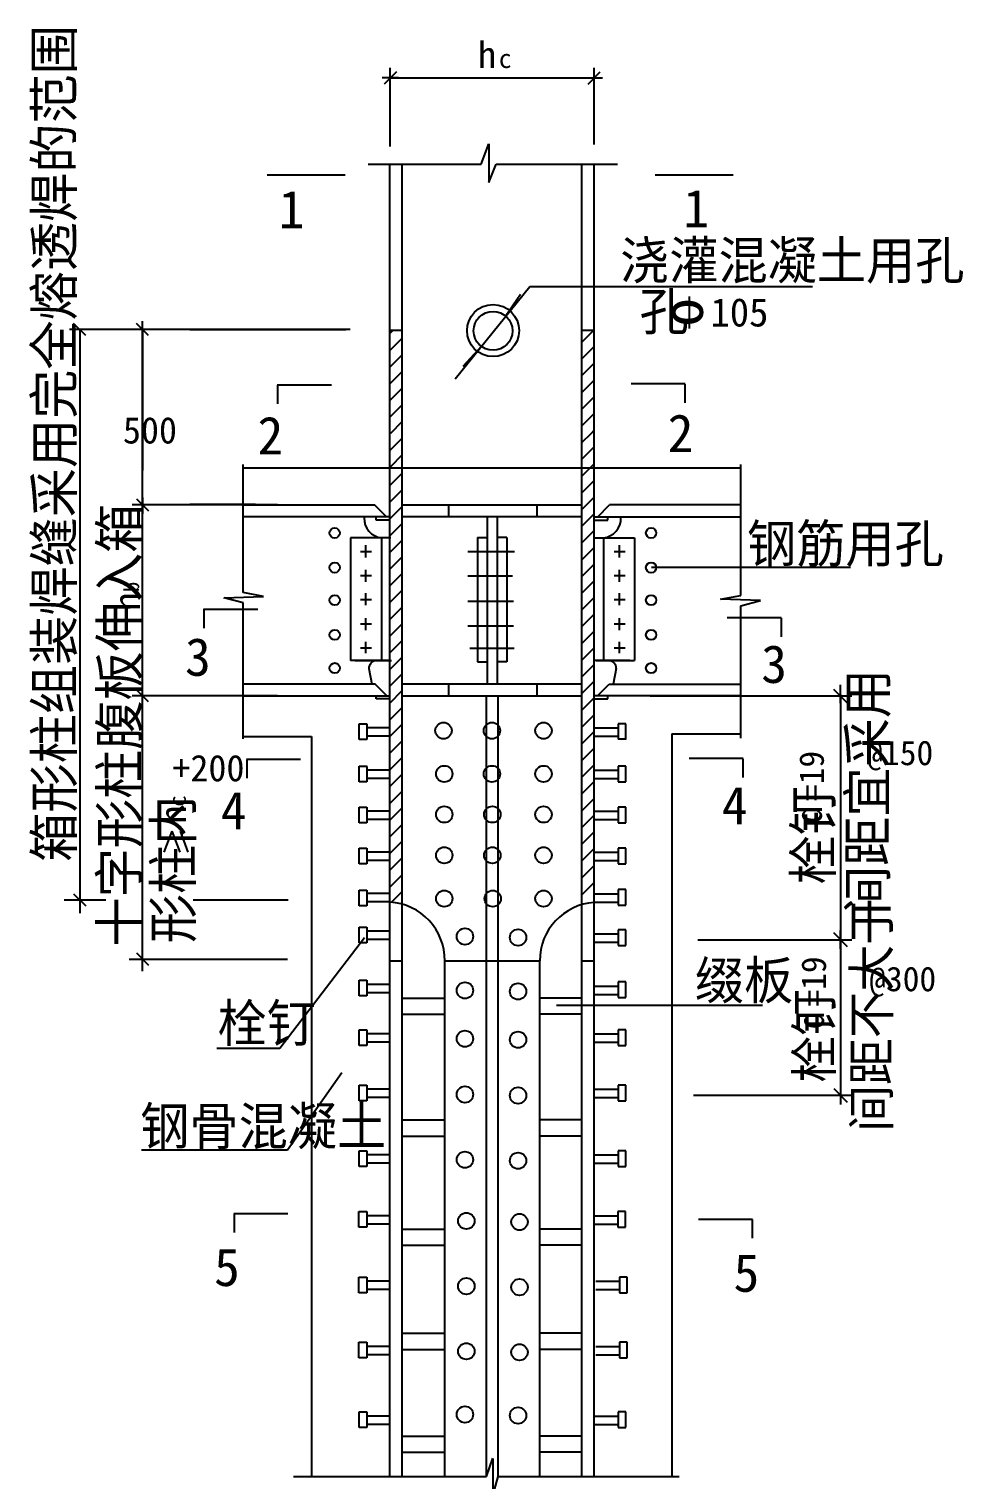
# Model space of a CAD drawing. Header units: metres. Extents: x 1590 to 8251, y 7550 to 15069.
# Drawn here: x 1597 to 4065, y 10629 to 14462 of the extents above; entities that cross this region are included whole.
import ezdxf

# ---------------------------------------------------------------- set-up
doc = ezdxf.new("R2010")
doc.units = ezdxf.units.M
for name, color, linetype in [('FRAMING', 2, 'Continuous'), ('HIDDEN', 3, 'Continuous'), ('Z', 4, 'Continuous')]:
    doc.layers.add(name, color=color, linetype=linetype)

# ---------------------------------------------------------------- blocks, each defined once
blk = doc.blocks.new('CC')
blk.add_line((-24.24, 0), (24.24, 0))
at = {"layer": 'FRAMING', "color": 6}
blk.add_line((-17.83, -17.83), (17.83, 17.83), dxfattribs=at)

msp = doc.modelspace()

# ---------------------------------------------------------------- linework, layer by layer
for p, q in [((2551.98, 14151.18), (2551.98, 14359.34)), ((3090.54, 14156.4), (3090.54, 14359.34)), ((2552.88, 14332.34), (3089.64, 14332.34)), ((2791.79, 14104.74), (2812.6, 14158.62)), ((2812.6, 14158.62), (2812.6, 14055.97)), ((2493.46, 14104.74), (2791.79, 14104.74)), ((2812.6, 14055.97), (2832.02, 14104.74)), ((2832.02, 14104.74), (3152.01, 14104.74)), ((2723.28, 13537.39), (2920.32, 13781.54)), ((2920.32, 13781.54), (3667.55, 13781.54)), ((1897.11, 13646), (1897.11, 13689.64)), ((2440.57, 13667.82), (1704.5, 13667.82)), ((1731.5, 13666.92), (1731.5, 12126.26)), ((2445.78, 13667.82), (1870.11, 13667.82)), ((1897.11, 11973.05), (1897.11, 13666.92)), ((1897.11, 13666.92), (1897.11, 13295.48)), ((2434.52, 13667.36), (2022.63, 13667.36)), ((2550.7, 13657.16), (2559.56, 13666.02)), ((2550.7, 13612.97), (2583.28, 13645.55)), ((2550.72, 13666.02), (2583.28, 13666.02)), ((3058.41, 13634.54), (3090.99, 13667.12)), ((3058.69, 13666.02), (3090.19, 13666.02)), ((3058.41, 13590.35), (3090.99, 13622.93)), ((2550.7, 13568.77), (2583.28, 13601.36)), ((3058.41, 13546.15), (3090.99, 13578.73)), ((2550.7, 13524.58), (2583.28, 13557.16)), ((3058.41, 13501.96), (3090.99, 13534.54)), ((2550.7, 13480.39), (2583.28, 13512.97)), ((3058.41, 13457.76), (3090.99, 13490.35)), ((2550.7, 13436.19), (2583.28, 13468.77)), ((2553.03, 13394.32), (2583.28, 13424.58)), ((3058.41, 13413.57), (3090.99, 13446.15)), ((2550.7, 13348.43), (2583.28, 13381.01)), ((3058.41, 13369.38), (3083.36, 13394.32)), ((3083.36, 13394.32), (3090.99, 13401.96)), ((2553.03, 13306.56), (2583.28, 13336.82)), ((3058.41, 13325.18), (3090.99, 13357.76)), ((2163.13, 12973.38), (2163.13, 13311.86)), ((2163.13, 13302.54), (3476.91, 13302.54)), ((2550.7, 13300.21), (2553.03, 13302.54)), ((3058.41, 13280.99), (3090.99, 13313.57)), ((3478.51, 12965.82), (3478.51, 13311.86)), ((2550.7, 13256.02), (2583.28, 13288.6)), ((3058.41, 13236.79), (3090.99, 13269.37)), ((1897.11, 13224.62), (1897.11, 13180.98)), ((2550.7, 13211.83), (2583.28, 13244.41)), ((3058.41, 13192.6), (3090.99, 13225.18)), ((2253.76, 13205.05), (1870.11, 13205.05)), ((2195.8, 13205.48), (2022.63, 13205.48)), ((2163.13, 13204.92), (2510.15, 13204.92)), ((2542.36, 13172.73), (2510.15, 13204.92)), ((2510.21, 13204.86), (2510.21, 13204.86)), ((2550.7, 13167.63), (2583.28, 13200.21)), ((3099.28, 13172.73), (3131.49, 13204.92)), ((3131.43, 13204.86), (3131.43, 13204.86)), ((3478.51, 13204.92), (3131.49, 13204.92)), ((2550.7, 13172.9), (2163.13, 13172.9)), ((2514.68, 13164.7), (2514.68, 13172.73)), ((2550.7, 13164.7), (2514.68, 13164.7)), ((2550.7, 13123.44), (2583.28, 13156.02)), ((3058.41, 13148.4), (3090.99, 13180.99)), ((3090.99, 13172.9), (3478.51, 13172.9)), ((3090.99, 13164.7), (3126.96, 13164.7)), ((3126.96, 13164.7), (3126.96, 13172.73)), ((2553.2, 13117.82), (2446.67, 13117.82)), ((2446.67, 13117.82), (2446.67, 12793.56)), ((2550.7, 13079.24), (2583.28, 13111.83)), ((3058.41, 13104.21), (3090.99, 13136.79)), ((3090.99, 13117.82), (3197.53, 13117.82)), ((3197.53, 13117.82), (3197.53, 12793.56)), ((3058.41, 13060.02), (3090.99, 13092.6)), ((2550.7, 13035.05), (2583.28, 13067.63)), ((3058.41, 13015.82), (3090.99, 13048.4)), ((3241.86, 13040.23), (3768.16, 13040.23)), ((2550.7, 12990.86), (2583.28, 13023.44)), ((3058.41, 12971.63), (3090.99, 13004.21)), ((2111.73, 12959.67), (2217.18, 12963.1)), ((2163.13, 12945.95), (2111.73, 12959.67)), ((2217.18, 12963.1), (2163.13, 12973.38)), ((2550.7, 12946.66), (2583.28, 12979.24)), ((3058.41, 12927.43), (3090.99, 12960.02)), ((3424.46, 12955.53), (3478.51, 12965.82)), ((3529.91, 12952.1), (3424.46, 12955.53)), ((2163.13, 12587.03), (2163.13, 12945.95)), ((2550.7, 12902.47), (2583.28, 12935.05)), ((3058.41, 12883.24), (3090.99, 12915.82)), ((3478.51, 12938.39), (3529.91, 12952.1)), ((3478.51, 12589.01), (3478.51, 12938.39)), ((2550.7, 12858.27), (2583.28, 12890.86)), ((2550.7, 12814.08), (2583.28, 12846.66)), ((3058.41, 12839.05), (3090.99, 12871.63)), ((2550.7, 12769.88), (2583.28, 12802.47)), ((3058.41, 12794.85), (3090.99, 12827.43)), ((2547.93, 12793.56), (2446.67, 12793.56)), ((2459.04, 12793.56), (2554.72, 12793.56)), ((2495.1, 12772.66), (2503.03, 12730.94)), ((3058.41, 12750.66), (3090.99, 12783.24)), ((3185.15, 12793.56), (3089.47, 12793.56)), ((3096.27, 12793.56), (3197.53, 12793.56)), ((3149.09, 12772.66), (3141.17, 12730.94)), ((2511.67, 12730.94), (2163.13, 12730.94)), ((2542.43, 12700.2), (2511.67, 12730.94)), ((2550.7, 12725.69), (2583.28, 12758.27)), ((3058.41, 12706.46), (3090.99, 12739.04)), ((3099.21, 12700.2), (3129.97, 12730.94)), ((3129.97, 12730.94), (3478.51, 12730.94)), ((3741.32, 12681.03), (3741.32, 12729.52)), ((2253.76, 12700.04), (1870.11, 12700.04)), ((2163.13, 12700.04), (2550.7, 12700.04)), ((2514.59, 12692.12), (2514.59, 12700.16)), ((2550.7, 12692.12), (2514.59, 12692.12)), ((2550.7, 12681.5), (2583.28, 12714.08)), ((3058.41, 12662.27), (3090.99, 12694.85)), ((3478.51, 12700.04), (3090.99, 12700.04)), ((3092.79, 12692.12), (3127.05, 12692.12)), ((3127.05, 12692.12), (3127.05, 12700.16)), ((3238.56, 12700.15), (3771.32, 12700.15)), ((3741.32, 12704.28), (3741.32, 12057.39)), ((2550.7, 12637.3), (2583.28, 12669.88)), ((3058.41, 12618.07), (3090.99, 12650.66)), ((2550.7, 12593.11), (2583.28, 12625.69)), ((2163.13, 12592.66), (2343.93, 12592.66)), ((2343.93, 12592.66), (2343.93, 10638.76)), ((2550.7, 12548.91), (2583.28, 12581.5)), ((3058.41, 12573.88), (3090.99, 12606.46)), ((3296.26, 12600.11), (3476.76, 12600.11)), ((3296.26, 12600.11), (3296.26, 10638.76)), ((2550.7, 12504.72), (2583.28, 12537.3)), ((3058.41, 12529.69), (3090.99, 12562.27)), ((3058.41, 12485.49), (3090.99, 12518.07)), ((2550.7, 12460.53), (2583.28, 12493.11)), ((3058.41, 12441.3), (3090.99, 12473.88)), ((2550.7, 12416.33), (2583.28, 12448.91)), ((3058.41, 12397.1), (3090.99, 12429.69)), ((2550.7, 12372.14), (2583.28, 12404.72)), ((3058.41, 12352.91), (3090.99, 12385.49)), ((1974.58, 12343.17), (1953.9, 12287.32)), ((1974.68, 12343.17), (1995.37, 12287.32)), ((1996.61, 12343.17), (2017.3, 12287.32)), ((2550.7, 12327.94), (2583.28, 12360.52)), ((3058.41, 12308.72), (3090.99, 12341.3)), ((2550.7, 12283.75), (2583.28, 12316.33)), ((2550.7, 12239.55), (2583.28, 12272.14)), ((3058.41, 12264.52), (3090.99, 12297.1)), ((2550.7, 12195.36), (2583.28, 12227.94)), ((3058.41, 12219.43), (3090.99, 12252.01)), ((3058.41, 12175.24), (3090.99, 12207.82)), ((1800.53, 12161.08), (1690.12, 12161.08)), ((2282.14, 12161.08), (2031, 12161.08)), ((2554.67, 12155.13), (2583.28, 12183.75)), ((2483.72, 12061.48), (2260.2, 11769.3)), ((3364.56, 12056.39), (3771.32, 12056.39)), ((3741.32, 12055.39), (3741.32, 11646.42)), ((2274.68, 12003.65), (1861.91, 12003.65)), ((2279.9, 12003.65), (1870.11, 12003.65)), ((2991.04, 11883.33), (3535.33, 11883.33)), ((2260.2, 11769.3), (2093.22, 11769.3)), ((2280.38, 11501.5), (2424.23, 11705.94)), ((3353.44, 11645.42), (3771.32, 11645.42)), ((1894.69, 11501.5), (2280.38, 11501.5)), ((2806.51, 10638.76), (2822.6, 10686.96)), ((2822.6, 10686.1), (2822.63, 10587.21)), ((2295.99, 10638.76), (2806.51, 10638.76)), ((2822.63, 10587.21), (2836.67, 10638.76)), ((2836.67, 10638.76), (3315.28, 10638.76))]:
    msp.add_line(p, q)
for points in [[(2895.71, 13760.14), (2857.01, 13704.53)], [(2744.88, 13571.46), (2793.5, 13625.08)]]:
    msp.add_lwpolyline(points)
for centre in [(2404.93, 13130.52), (3241.09, 13130.52), (2404.93, 13039.09), (3241.09, 13039.09), (2404.93, 12953.02), (3241.09, 12953.02), (2404.93, 12861.56), (3241.09, 12861.56), (2404.93, 12773.73), (3241.09, 12773.73)]:
    msp.add_circle(centre, 13.54)
for centre, radius, start, end in [((2534.06, 13168.66), 51.15, 177.47, 263.97), ((3110.13, 13168.66), 51.15, 276.03, 2.53), ((2516.42, 12772.28), 21.32, 96.83, 179.25), ((3127.77, 12772.28), 21.32, 0.75, 83.17)]:
    msp.add_arc(centre, radius, start, end)
at = {"layer": 'FRAMING'}
for p, q in [((2550.7, 10638.76), (2550.7, 14104.74)), ((3090.99, 10638.76), (3090.99, 14104.74)), ((2226.67, 14076.92), (2432.24, 14076.92)), ((3252.1, 14076.09), (3457.67, 14076.09)), ((1746.99, 13651.77), (1714.89, 13683.87)), ((1913.17, 13651.77), (1881.06, 13683.87)), ((2253.15, 13521.53), (2396.12, 13521.53)), ((2254.07, 13520.91), (2254.07, 13471.56)), ((3331.35, 13524.23), (3188.38, 13524.23)), ((3330.43, 13523.6), (3330.43, 13474.25)), ((1881.06, 13221.07), (1913.17, 13188.97)), ((2199.14, 13204.92), (2182.7, 13204.92)), ((2502.44, 13080.97), (2473.22, 13080.97)), ((2486.7, 13098.11), (2486.7, 13065.54)), ((2757.2, 13081.27), (2879.9, 13081.27)), ((3172.73, 13080.97), (3143.51, 13080.97)), ((3156.99, 13098.11), (3156.99, 13065.54)), ((2486.7, 13032.96), (2486.7, 13001.41)), ((3156.99, 13032.96), (3156.99, 13001.41)), ((2502.44, 13017.63), (2473.22, 13017.63)), ((2757.2, 13017.53), (2875.24, 13017.53)), ((3172.73, 13017.63), (3143.51, 13017.63)), ((2502.44, 12954.29), (2473.22, 12954.29)), ((2486.7, 12971.89), (2486.7, 12940.33)), ((3172.73, 12954.29), (3143.51, 12954.29)), ((3156.99, 12971.89), (3156.99, 12940.33)), ((2058.7, 12929.57), (2201.68, 12929.57)), ((2059.63, 12928.94), (2059.63, 12879.59)), ((2757.2, 12950.82), (2877.12, 12950.82)), ((2502.44, 12890.1), (2473.22, 12890.1)), ((2486.7, 12905.73), (2486.7, 12874.17)), ((2757.2, 12885.64), (2877.12, 12885.64)), ((3172.73, 12890.1), (3143.51, 12890.1)), ((3156.99, 12905.73), (3156.99, 12874.17)), ((3584.34, 12906.65), (3442.29, 12906.65)), ((3584.34, 12906.65), (3584.34, 12856.67)), ((2486.7, 12842.62), (2486.7, 12813.27)), ((3156.99, 12842.62), (3156.99, 12813.27)), ((2502.44, 12826.76), (2473.22, 12826.76)), ((2761.87, 12826.56), (2879.04, 12826.56)), ((3172.73, 12826.76), (3143.51, 12826.76)), ((3759.16, 12681.54), (3723.49, 12717.21)), ((2469.27, 12626.79), (2490.89, 12626.79)), ((2469.27, 12585.4), (2469.27, 12626.79)), ((2550.7, 12615.86), (2489.9, 12615.86)), ((2490, 12625.89), (2490, 12585.4)), ((3091.19, 12615.86), (3153.73, 12615.86)), ((3174.37, 12626.79), (3153.64, 12626.79)), ((3153.64, 12626.79), (3153.64, 12585.86)), ((3174.37, 12585.4), (3174.37, 12626.79)), ((2490, 12585.4), (2469.27, 12585.4)), ((2550.7, 12593.9), (2489.9, 12593.9)), ((3091.19, 12593.9), (3153.73, 12593.9)), ((3174.37, 12585.86), (3153.64, 12585.86)), ((2172.03, 12532.99), (2315.01, 12532.99)), ((2172.96, 12532.36), (2172.96, 12483.01)), ((3484.58, 12534.53), (3341.6, 12534.53)), ((3483.65, 12533.9), (3483.65, 12484.55)), ((2469.27, 12514.72), (2490.89, 12514.72)), ((2469.27, 12473.32), (2469.27, 12514.72)), ((2550.7, 12503.78), (2489.9, 12503.78)), ((2490, 12513.82), (2490, 12473.32)), ((3091.19, 12503.78), (3153.73, 12503.78)), ((3174.37, 12514.72), (3153.64, 12514.72)), ((3153.64, 12514.72), (3153.64, 12473.32)), ((3174.37, 12473.32), (3174.37, 12514.72)), ((2490, 12473.32), (2469.27, 12473.32)), ((2470.56, 12485.68), (2469.72, 12485.68)), ((2550.7, 12481.82), (2489.9, 12481.82)), ((3091.19, 12481.82), (3153.73, 12481.82)), ((3153.64, 12473.32), (3174.37, 12473.32)), ((2469.27, 12365.18), (2469.27, 12406.57)), ((2469.27, 12406.57), (2490, 12406.57)), ((2550.7, 12395.64), (2489.9, 12395.64)), ((2490, 12406.57), (2490, 12365.18)), ((3091.19, 12395.64), (3153.73, 12395.64)), ((3174.37, 12406.57), (3153.64, 12406.57)), ((3153.64, 12406.57), (3153.64, 12365.18)), ((3174.37, 12365.18), (3174.37, 12406.57)), ((2490, 12365.18), (2469.27, 12365.18)), ((2550.7, 12373.68), (2489.9, 12373.68)), ((3091.19, 12373.68), (3153.73, 12373.68)), ((3153.64, 12365.18), (3174.37, 12365.18)), ((2469.27, 12257.04), (2469.27, 12298.44)), ((2469.27, 12298.44), (2490, 12298.44)), ((2550.7, 12287.5), (2489.9, 12287.5)), ((2550.7, 12265.54), (2489.9, 12265.54)), ((2490, 12298.44), (2490, 12257.04)), ((3091.19, 12287.5), (3153.73, 12287.5)), ((3091.19, 12265.54), (3153.73, 12265.54)), ((3174.37, 12298.44), (3153.64, 12298.44)), ((3153.64, 12298.44), (3153.64, 12257.04)), ((3174.37, 12257.04), (3174.37, 12298.44)), ((2490, 12257.04), (2469.27, 12257.04)), ((3153.64, 12257.04), (3174.37, 12257.04)), ((2469.27, 12146.09), (2469.27, 12187.48)), ((2469.27, 12187.48), (2490, 12187.48)), ((2490, 12187.48), (2490, 12146.09)), ((3174.37, 12188.61), (3153.64, 12188.61)), ((3153.64, 12188.61), (3153.64, 12147.21)), ((3174.37, 12147.21), (3174.37, 12188.61)), ((1714.9, 12177.7), (1747, 12145.6)), ((2550.7, 12178.14), (2489.9, 12178.14)), ((2550.7, 12156.18), (2489.9, 12156.18)), ((2583.28, 10638.76), (2583.28, 12157.03)), ((3058.41, 10638.76), (3058.41, 12156.63)), ((3091.19, 12177.67), (3153.73, 12177.67)), ((3091.19, 12155.71), (3153.73, 12155.71)), ((2490, 12146.09), (2469.27, 12146.09)), ((3153.64, 12147.21), (3174.37, 12147.21)), ((2469.27, 12048.01), (2469.27, 12089.4)), ((2469.27, 12089.4), (2490, 12089.4)), ((2550.7, 12078.47), (2489.9, 12078.47)), ((2490, 12089.4), (2490, 12048.01)), ((3174.37, 12082.6), (3153.64, 12082.6)), ((3153.64, 12082.6), (3153.64, 12041.2)), ((3174.37, 12041.2), (3174.37, 12082.6)), ((2490, 12048.01), (2469.27, 12048.01)), ((2550.7, 12056.51), (2489.9, 12056.51)), ((3091.19, 12071.66), (3153.73, 12071.66)), ((3091.19, 12049.7), (3153.73, 12049.7)), ((3153.64, 12041.2), (3174.37, 12041.2)), ((1880.95, 12021.5), (1913.05, 11989.39)), ((2550.7, 12000.35), (2583.28, 12000.35)), ((2695.73, 10638.76), (2695.73, 12000.35)), ((2695.76, 12000.35), (2946.99, 12000.35)), ((2946.99, 10638.76), (2946.99, 12000.63)), ((3058.41, 12000.35), (3090.99, 12000.35)), ((2469.27, 11907.78), (2469.27, 11949.17)), ((2469.27, 11949.17), (2490, 11949.17)), ((2550.7, 11938.24), (2489.9, 11938.24)), ((2490, 11949.17), (2490, 11907.78)), ((3091.19, 11933.71), (3153.73, 11933.71)), ((3174.37, 11944.64), (3153.64, 11944.64)), ((3153.64, 11944.64), (3153.64, 11903.25)), ((3174.37, 11903.25), (3174.37, 11944.64)), ((2490, 11907.78), (2469.27, 11907.78)), ((2550.7, 11916.28), (2489.9, 11916.28)), ((2583.54, 11901.99), (2695.76, 11901.99)), ((3058.56, 11901.99), (2946.99, 11901.99)), ((3091.19, 11911.75), (3153.73, 11911.75)), ((3153.64, 11903.25), (3174.37, 11903.25)), ((2583.54, 11859.29), (2695.76, 11859.29)), ((3058.56, 11859.29), (2946.99, 11859.29)), ((2469.27, 11818.56), (2490, 11818.56)), ((2469.27, 11777.17), (2469.27, 11818.56)), ((2550.7, 11807.63), (2489.9, 11807.63)), ((2490, 11818.56), (2490, 11777.17)), ((3091.19, 11807.63), (3153.73, 11807.63)), ((3174.37, 11818.56), (3153.64, 11818.56)), ((3153.64, 11818.56), (3153.64, 11777.17)), ((3174.37, 11777.17), (3174.37, 11818.56)), ((2490, 11777.17), (2469.27, 11777.17)), ((2550.7, 11785.67), (2489.9, 11785.67)), ((3091.19, 11785.67), (3153.73, 11785.67)), ((3153.64, 11777.17), (3174.37, 11777.17)), ((2469.27, 11630.74), (2469.27, 11672.13)), ((2469.27, 11672.13), (2490, 11672.13)), ((2550.7, 11661.2), (2489.9, 11661.2)), ((2490, 11672.13), (2490, 11630.74)), ((3091.19, 11661.2), (3153.73, 11661.2)), ((3174.37, 11672.13), (3153.64, 11672.13)), ((3153.64, 11672.13), (3153.64, 11630.74)), ((3174.37, 11630.74), (3174.37, 11672.13)), ((2490, 11630.74), (2469.27, 11630.74)), ((2550.7, 11639.23), (2489.9, 11639.23)), ((3091.19, 11639.23), (3153.73, 11639.23)), ((3153.64, 11630.74), (3174.37, 11630.74)), ((2583.54, 11580.29), (2695.76, 11580.29)), ((3058.56, 11580.29), (2946.99, 11580.29)), ((2583.54, 11537.59), (2695.76, 11537.59)), ((3058.56, 11537.59), (2946.99, 11537.59)), ((2469.27, 11457.59), (2469.27, 11498.98)), ((2469.27, 11498.98), (2490, 11498.98)), ((2490, 11498.98), (2490, 11457.59)), ((3153.64, 11498.98), (3153.64, 11457.59)), ((3174.37, 11498.98), (3153.64, 11498.98)), ((3174.37, 11457.59), (3174.37, 11498.98)), ((2550.7, 11488.05), (2489.9, 11488.05)), ((2550.7, 11466.09), (2489.9, 11466.09)), ((3091.19, 11488.05), (3153.73, 11488.05)), ((3091.19, 11466.09), (3153.73, 11466.09)), ((2490, 11457.59), (2469.27, 11457.59)), ((3153.64, 11457.59), (3174.37, 11457.59)), ((2138.38, 11332.7), (2281.35, 11332.7)), ((2139.3, 11332.07), (2139.3, 11282.72)), ((2469.18, 11338.13), (2489.91, 11338.13)), ((2469.18, 11296.74), (2469.18, 11338.13)), ((2550.62, 11327.19), (2489.82, 11327.19)), ((2489.91, 11338.13), (2489.91, 11296.74)), ((3090.62, 11327.19), (3153.15, 11327.19)), ((3153.06, 11338.13), (3153.06, 11296.74)), ((3173.79, 11338.13), (3153.06, 11338.13)), ((3173.79, 11296.74), (3173.79, 11338.13)), ((3509.21, 11317.67), (3366.24, 11317.67)), ((3508.29, 11317.04), (3508.29, 11267.69)), ((2489.91, 11296.74), (2469.18, 11296.74)), ((2550.62, 11305.23), (2489.82, 11305.23)), ((2583.01, 11291.83), (2695.23, 11291.83)), ((3058.48, 11291.83), (2946.92, 11291.83)), ((3090.62, 11305.23), (3153.15, 11305.23)), ((3153.06, 11296.74), (3173.79, 11296.74)), ((2583.01, 11249.13), (2695.23, 11249.13)), ((3058.48, 11249.13), (2946.92, 11249.13)), ((2469.18, 11164.98), (2489.91, 11164.98)), ((2469.18, 11123.59), (2469.18, 11164.98)), ((2550.62, 11154.05), (2489.82, 11154.05)), ((2489.91, 11164.98), (2489.91, 11123.59)), ((3094.99, 11154.05), (3157.53, 11154.05)), ((3178.17, 11164.98), (3157.44, 11164.98)), ((3157.44, 11164.98), (3157.44, 11123.59)), ((3178.17, 11123.59), (3178.17, 11164.98)), ((2489.91, 11123.59), (2469.18, 11123.59)), ((2550.62, 11132.09), (2489.82, 11132.09)), ((3094.99, 11132.09), (3157.53, 11132.09)), ((3157.44, 11123.59), (3178.17, 11123.59)), ((2583.31, 11016.88), (2695.53, 11016.88)), ((3058.32, 11016.88), (2946.76, 11016.88)), ((2469.18, 10951.66), (2469.18, 10993.05)), ((2469.18, 10993.05), (2489.91, 10993.05)), ((2550.62, 10982.12), (2489.82, 10982.12)), ((2489.91, 10993.05), (2489.91, 10951.66)), ((2583.31, 10974.18), (2695.53, 10974.18)), ((3058.32, 10974.18), (2946.76, 10974.18)), ((3094.99, 10982.12), (3157.53, 10982.12)), ((3178.17, 10993.05), (3157.44, 10993.05)), ((3157.44, 10993.05), (3157.44, 10951.66)), ((3178.17, 10951.66), (3178.17, 10993.05)), ((2489.91, 10951.66), (2469.18, 10951.66)), ((2550.62, 10960.16), (2489.82, 10960.16)), ((3094.99, 10960.16), (3157.53, 10960.16)), ((3157.44, 10951.66), (3178.17, 10951.66)), ((2469.27, 10808.86), (2490, 10808.86)), ((2469.27, 10767.47), (2469.27, 10808.86)), ((2490, 10808.86), (2490, 10767.47)), ((3153.64, 10808.86), (3153.64, 10767.47)), ((3174.37, 10808.86), (3153.64, 10808.86)), ((3174.37, 10767.47), (3174.37, 10808.86)), ((2550.7, 10797.92), (2489.9, 10797.92)), ((2550.7, 10775.96), (2489.9, 10775.96)), ((3091.19, 10797.92), (3153.73, 10797.92)), ((3091.19, 10775.96), (3153.73, 10775.96)), ((2490, 10767.47), (2469.27, 10767.47)), ((2583.31, 10745.43), (2695.53, 10745.43)), ((3058.32, 10745.43), (2946.76, 10745.43)), ((3153.64, 10767.47), (3174.37, 10767.47)), ((2583.31, 10702.73), (2695.53, 10702.73)), ((3058.32, 10702.73), (2946.76, 10702.73))]:
    msp.add_line(p, q, dxfattribs=at)
for centre in [(2692.44, 12608.48), (2820.55, 12608.48), (2956.79, 12608.48), (2694.6, 12494.28), (2820.55, 12494.28), (2956.79, 12494.28), (2694.6, 12387.1), (2821.59, 12387.1), (2956.79, 12387.1), (2694.6, 12279.34), (2821.59, 12279.34), (2956.79, 12279.34), (2694.6, 12164.83), (2822.63, 12164.83), (2956.79, 12164.83), (2749.03, 12064.74), (2889.55, 12062.09), (2749.03, 11922.3), (2889.55, 11919.66), (2749.03, 11794.76), (2889.55, 11792.11), (2749.03, 11647.42), (2889.55, 11644.77), (2749.03, 11475.18), (2889.55, 11472.53), (2752.83, 11313.42), (2893.34, 11310.77), (2752.83, 11141.18), (2893.34, 11138.53), (2752.83, 10969.25), (2893.34, 10966.6), (2749.03, 10802.25), (2889.55, 10799.6)]:
    msp.add_circle(centre, 21.66, dxfattribs=at)
for centre, radius, start, end in [((2542.25, 12002.17), 153.46, 359.42, 86.84), ((3100.69, 12001.14), 153.76, 93.62, 180.19)]:
    msp.add_arc(centre, radius, start, end, dxfattribs=at)
at = {"layer": 'HIDDEN'}
for p, q in [((2583.28, 12157.97), (2583.28, 14104.74)), ((3058.41, 12157.56), (3058.41, 14104.74)), ((2583.28, 13204.92), (3057.18, 13204.92)), ((2705.55, 13204.8), (2939.47, 13204.8)), ((2705.55, 13204.8), (2705.55, 13174.08)), ((2939.47, 13204.8), (2939.47, 13174.08)), ((2583.28, 13174.11), (3058.41, 13174.11)), ((2705.55, 13174.12), (2939.47, 13174.12)), ((2808.27, 13174.12), (2808.27, 12731)), ((2834.31, 13174.12), (2834.31, 12731)), ((2528.56, 13117.82), (2528.56, 12792.91)), ((2782.71, 13118.7), (2808.11, 13118.7)), ((2782.71, 13118.7), (2782.71, 12789.89)), ((2860.26, 13118.7), (2834.86, 13118.7)), ((2860.26, 13118.7), (2860.26, 12789.89)), ((3115.63, 13117.82), (3115.63, 12792.91)), ((2782.71, 12789.89), (2808.37, 12789.89)), ((2860.26, 12789.89), (2834.6, 12789.89)), ((2583.28, 12732.03), (3058.41, 12732.03)), ((2705.55, 12731.8), (2939.47, 12731.8)), ((2705.55, 12731.8), (2705.55, 12700.55)), ((2939.47, 12731.8), (2939.47, 12700.55)), ((2583.28, 12700.04), (3058.41, 12700.04)), ((2705.55, 12700.08), (2939.47, 12700.08)), ((2806.52, 10638.76), (2806.52, 12700.04)), ((2836.65, 10638.76), (2836.65, 12700.04))]:
    msp.add_line(p, q, dxfattribs=at)
msp.add_circle((2823.45, 13664.57), 51.39, dxfattribs=at)
at = {"layer": 'Z'}
msp.add_line((3341.4, 13754.94), (3341.4, 13671.02), dxfattribs=at)
msp.add_circle((2823.43, 13665.13), 68.8, dxfattribs=at)

# ---------------------------------------------------------------- block references
at = {"xscale": 0.9, "yscale": 0.9, "zscale": 0.9}
for p, rotation in [((2551.98, 14332.34), 180), ((1897.11, 12700.29), 90)]:
    msp.add_blockref('CC', p, dxfattribs=dict(at, rotation=rotation))
msp.add_blockref('CC', (3090.54, 14332.34), dxfattribs=at)
for p, rotation in [((3741.32, 12056.39), 90), ((3741.32, 12056.39), 270), ((3741.32, 11645.42), 270)]:
    msp.add_blockref('CC', p, dxfattribs=dict(rotation=rotation))

# ---------------------------------------------------------------- texts
at = {"attachment_point": 1}
for s, insert, char_height in [('\\A1;500', (1845.36, 13436.86), 70), ('@150', (3809.69, 12582.33), 65), ('+200', (1976.06, 12544.66), 70), ('@300', (3817.38, 11985.16), 65)]:
    msp.add_mtext(s, dxfattribs=dict(at, insert=insert, char_height=char_height))
at = {"layer": 'Z'}
for s, height, p in [('箱形柱组装焊缝采用完全熔透焊的范围', 100, (1713.31, 12262.06)), ('o', 110, (3378.01, 13676)), ('十字形柱腹板伸入箱', 100, (1886.09, 12037.99)), ('b', 40, (1888.11, 12974.46)), ('h', 70, (1890.54, 12925.64)), ('间距宜采用', 100, (3862.94, 12121.43)), ('=19', 65, (3697.47, 12422.48)), ('栓钉', 100, (3719.13, 12202.11)), ('形柱内', 100, (2027.9, 12047.06)), ('c', 45, (2011.56, 12407.32)), ('h', 70, (2012.09, 12362.6)), ('d', 70, (3692.19, 12362.73)), ('间距不大于', 95, (3870.63, 11548.94)), ('=19', 65, (3703.12, 11879.55)), ('栓钉', 95, (3719.13, 11678.93)), ('d', 70, (3697.84, 11819.8))]:
    msp.add_text(s, height=height, rotation=90, dxfattribs=at).set_placement(p)
for s, height, p in [('h', 70, (2783.69, 14359.03)), ('c', 50, (2838.49, 14358.63)), ('1', 100, (2256.72, 13935.02)), ('1', 100, (3325.99, 13937.73)), ('浇灌混凝土用孔', 100, (3159.08, 13800.78)), ('孔', 100, (3210.51, 13665.8)), ('105', 75, (3397.91, 13675.92)), ('2', 100, (2201.06, 13337.91)), ('2', 100, (3284.83, 13344.06)), ('钢筋用孔', 100, (3494.49, 13052.5)), ('3', 100, (2009.6, 12753.24)), ('3', 100, (3532.09, 12734.52)), ('4', 100, (3427.79, 12361.06)), ('4', 100, (2103.83, 12347.89)), ('缀板', 100, (3356.55, 11899.13)), (' 栓钉', 100, (2027.13, 11785.94)), ('钢骨混凝土', 100, (1891.06, 11513.93)), ('5', 100, (2086.29, 11141.55)), ('5', 100, (3458.96, 11126.22))]:
    msp.add_text(s, height=height, dxfattribs=at).set_placement(p)

doc.saveas('drawing.dxf')
